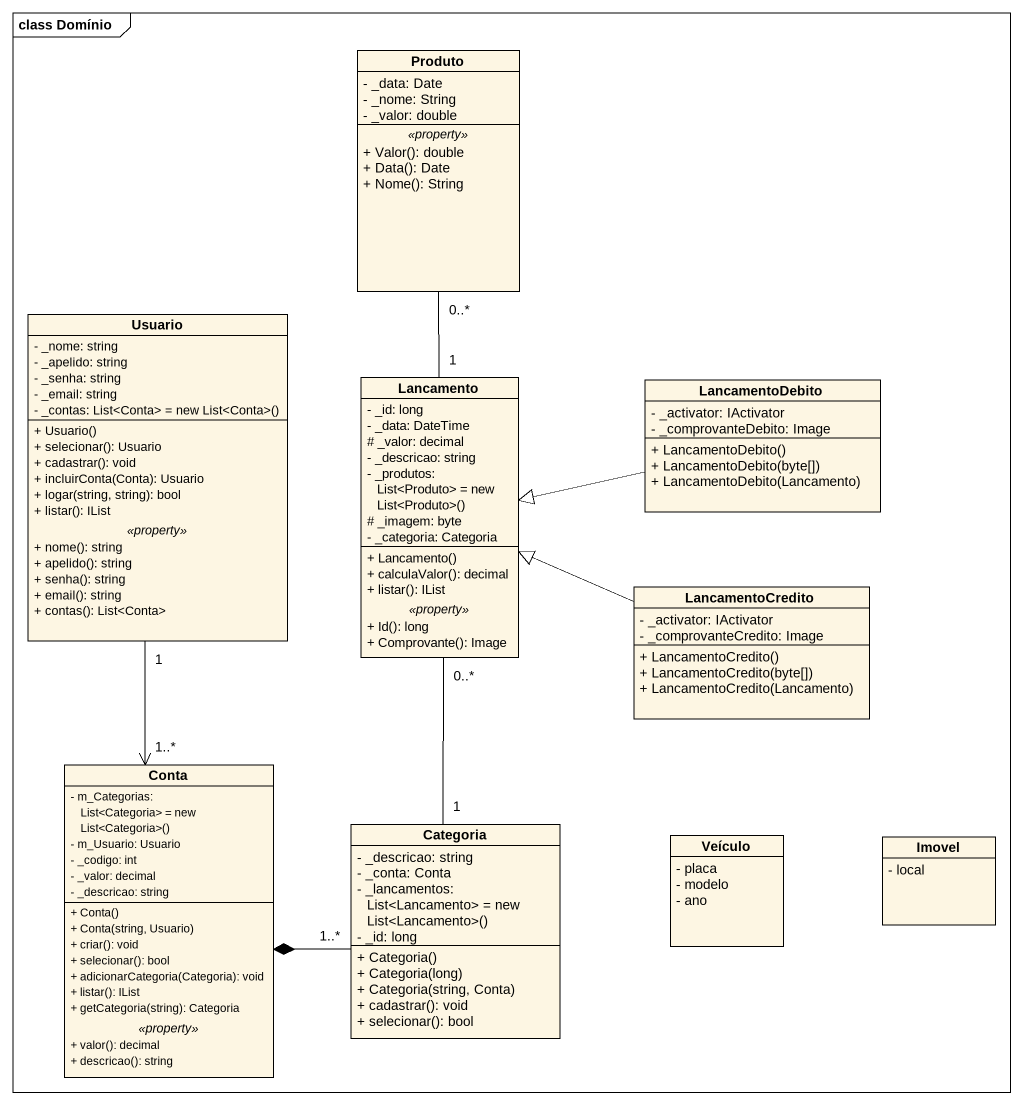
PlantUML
@startuml
mainframe class Domínio
hide circle
hide empty members
skinparam classAttributeIconSize 0
class Produto {
  - _data: Date
  - _nome: String
  - _valor: double
  .. <<property>> ..
  + Valor(): double
  + Data(): Date
  + Nome(): String
}
class Usuario {
  - _nome: string
  - _apelido: string
  - _senha: string
  - _email: string
  {field} - _contas: List<Conta> = new List<Conta>()
  --
  + Usuario()
  + selecionar(): Usuario
  + cadastrar(): void
  + incluirConta(Conta): Usuario
  + logar(string, string): bool
  + listar(): IList
  .. <<property>> ..
  + nome(): string
  + apelido(): string
  + senha(): string
  + email(): string
  + contas(): List<Conta>
}
class Lancamento {
  - _id: long
  - _data: DateTime
  # _valor: decimal
  - _descricao: string
  {field} - _produtos: List<Produto> = new List<Produto>()
  # _imagem: byte
  - _categoria: Categoria
  --
  + Lancamento()
  + calculaValor(): decimal
  + listar(): IList
  .. <<property>> ..
  + Id(): long
  + Comprovante(): Image
}
class LancamentoDebito {
  - _activator: IActivator
  - _comprovanteDebito: Image
  + LancamentoDebito()
  + LancamentoDebito(byte[])
  + LancamentoDebito(Lancamento)
}
class LancamentoCredito {
  - _activator: IActivator
  - _comprovanteCredito: Image
  + LancamentoCredito()
  + LancamentoCredito(byte[])
  + LancamentoCredito(Lancamento)
}
class Conta {
  {field} - m_Categorias: List<Categoria> = new List<Categoria>()
  - m_Usuario: Usuario
  - _codigo: int
  - _valor: decimal
  - _descricao: string
  --
  + Conta()
  + Conta(string, Usuario)
  + criar(): void
  + selecionar(): bool
  + adicionarCategoria(Categoria): void
  + listar(): IList
  + getCategoria(string): Categoria
  .. <<property>> ..
  + valor(): decimal
  + descricao(): string
}
class Categoria {
  - _descricao: string
  - _conta: Conta
  {field} - _lancamentos: List<Lancamento> = new List<Lancamento>()
  - _id: long
  + Categoria()
  + Categoria(long)
  + Categoria(string, Conta)
  + cadastrar(): void
  + selecionar(): bool
}
class Veículo {
  - placa
  - modelo
  - ano
}
class Imovel {
  - local
}
Lancamento "1" -up- "0..*" Produto
LancamentoDebito -left-|> Lancamento
LancamentoCredito -left-|> Lancamento
Conta "1..*" <-up- "1" Usuario
Categoria "1" -up- "0..*" Lancamento
Categoria "1..*" -left-* Conta
@enduml
